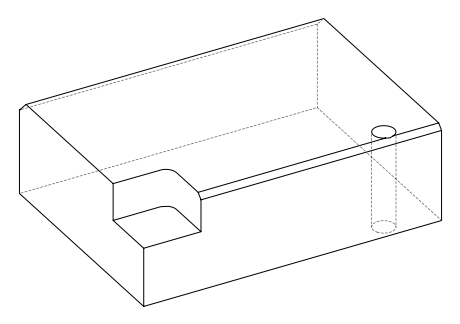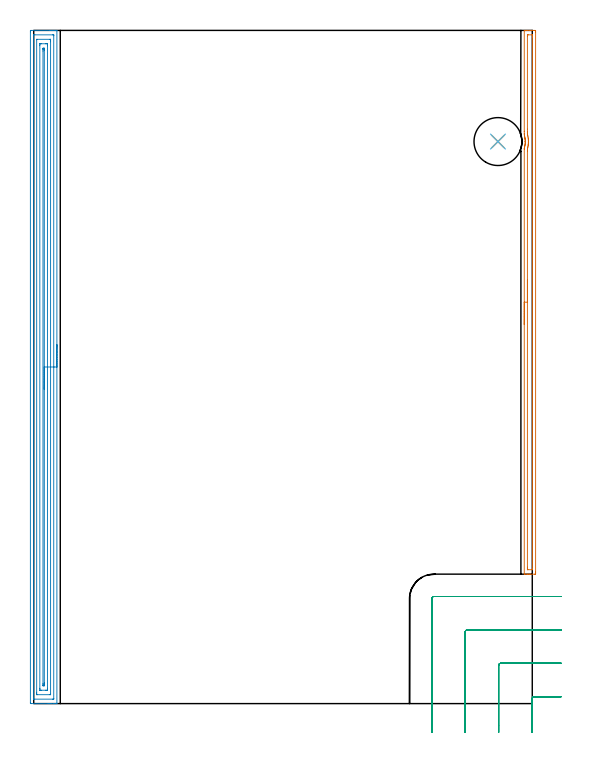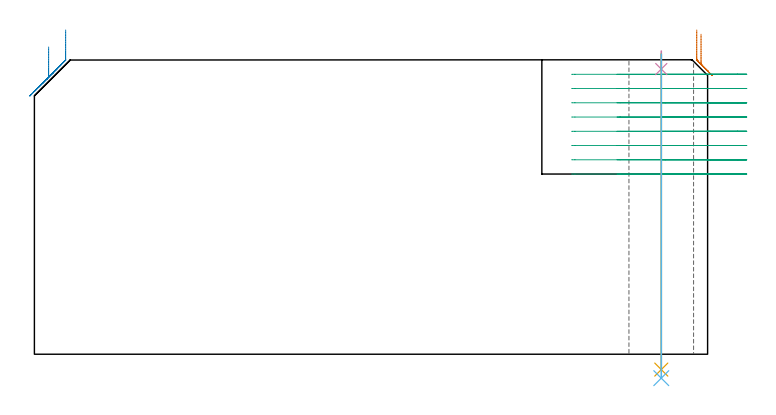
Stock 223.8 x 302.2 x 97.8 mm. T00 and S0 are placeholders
(PLAN: 6 operations, 4 tool changes, 22.8 min)
(1 AREA_MILL | FG_CHAMFER_SURFACE | UGT0205_001 | 4.09 min | 3222 mm3)
(2 AREA_MILL_1 | FG_CHAMFER_SURFACE_1 | UGT0205_001 | 12.28 min | 21398 mm3)
(3 MILL_CORNER_NOTCH_RECTANGULAR | CORNER_NOTCH_RECTANGULAR | UGT0201_094 | Follow Part, ap 5, ae 75% | 5.48 min | 120314 mm3)
(4 SPOT_DRILL | STEP1HOLE | NXT0321_9005560120000 | 0.05 min | 78 mm3)
(5 DRILL_THROUGH_HOLE_INTO_CENTER | STEP1HOLE | UGT0301_515 | 0.42 min | 10965 mm3)
(6 DRILL_TO_ENLARGE_THROUGH_HOLE | STEP1HOLE | UGT0301_052 | 0.43 min | 24429 mm3)
(TOOL UGT0205_001 | Chamfer Mill 20 x 3 x 45 deg. | D20 FL50 Z2)
(TOOL UGT0201_094 | End mill 20 mm | D20 FL38 Z4)
(TOOL NXT0321_9005560120000 | NC Spot Drill, 120deg, 12mm, HSS, Uncoated | D12 PA120 FL30 Z2)
(TOOL UGT0301_515 | Carbide Drill 12.0 mm | D12 PA118 FL101 Z2)
(TOOL UGT0301_052 | Twist Drill 21.5 mm | D21.5 PA118 FL150 Z2)
(OP 1 AREA_MILL)
G17 G21 G94 G90
T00 M6
G54
G17 G0 G90 X220.202 Y170.19 S1061 M3
G43 Z107.8 H0
Z107.798
G94 G1 Y170.228 Z106.926 F250.
Y170.342 Z106.061
Y170.53 Z105.21
Y170.793 Z104.378
Y171.127 Z103.572
Y171.529 Z102.798
Y171.998 Z102.062
Y172.529 Z101.37
Y173.119 Z100.727
Y173.762 Z100.137
Y174.454 Z99.606
Y175.19 Z99.138
Y175.963 Z98.735
Y176.769 Z98.401
Y177.601 Z98.138
Y178.453 Z97.95
Y179.318 Z97.836
Y180.19 Z97.798
X220.204 Y248.926 Z97.796
X220.205 Y249.203 Z97.791
X220.211 Y249.257 Z97.784
X220.334 Y249.746 Z97.663
X220.345 Y249.798 Z97.652
X220.433 Y250.192 Z97.565
X220.498 Y250.555 Z97.499
X220.513 Y250.638 Z97.484
X220.573 Y251.084 Z97.424
X220.577 Y251.138 Z97.418
X220.615 Y251.531 Z97.383
X220.638 Y251.977 Z97.359
X220.64 Y252.168 Z97.357
Y252.25 Z97.354
Y252.274 Z97.353
X220.641 Y252.354 Z97.354
X220.642 Y252.423
X220.639 Y252.519 Z97.358
Y252.531 Z97.359
X220.629 Y252.869 Z97.37
X220.594 Y253.315 Z97.401
X220.587 Y253.37 Z97.407
X220.579 Y253.447 Z97.417
X220.564 Y253.585 Z97.434
X220.544 Y253.762 Z97.455
X220.473 Y254.208 Z97.526
X220.462 Y254.263 Z97.537
X220.383 Y254.655 Z97.616
X220.331 Y254.87 Z97.668
X220.263 Y255.156 Z97.735
X220.215 Y255.351 Z97.777
X220.207 Y255.972 Z97.793
X220.2 Y256.884 Z97.8
Y256.941
Y302.035
X220.202 Y302.19 Z97.789
X220.332 Y302.197 Z97.661
X220.469 Y302.2 Z97.531
X220.788 Z97.211
X221.437 Z96.557
X222.637 Z95.36
X223.188 Z94.806
X224.662 Z93.333
X224.938 Y302.196 Z93.058
X225.292 Y302.19 Z92.704
X225.296 Y301.953 Z92.702
X225.299 Y301.588 Z92.701
X225.3 Y301.218 Z92.7
Y59.235
X225.299 Y58.712 Z92.701
X225.296 Y58.347 Z92.702
X225.292 Y58.11 Z92.704
X224.938 Y58.1 Z93.058
X223.188 Z94.806
X222.637 Z95.36
X222.312 Z95.683
X221.762 Z96.234
X221.437 Z96.557
X220.468 Z97.531
X220.332 Y58.103 Z97.661
X220.202 Y58.11 Z97.788
X220.2 Y58.266 Z97.8
X220.202 Y180.19 Z97.798
X221.617 Z96.383
X221.618 Y247.828 Z96.382
X221.619 Y248.012 Z96.381
X221.625 Y248.714 Z96.375
X221.632 Y248.905 Z96.368
X221.751 Y249.478 Z96.249
X221.815 Y249.798 Z96.185
X221.891 Y250.228 Z96.109
X221.955 Y250.691 Z96.045
X221.976 Y250.863 Z96.024
X221.991 Y251.02 Z96.009
X222.033 Y251.584 Z95.967
X222.047 Y251.785 Z95.953
X222.048 Y251.812 Z95.952
X222.049 Y251.853 Z95.951
X222.051 Y252.477 Z95.949
X222.042 Y252.753 Z95.958
X222.007 Y253.37 Z95.993
X221.977 Y253.713 Z96.023
X221.907 Y254.263 Z96.093
X221.826 Y254.759 Z96.174
X221.747 Y255.156 Z96.253
X221.68 Y255.48 Z96.32
X221.639 Y255.679 Z96.361
X221.629 Y255.853 Z96.371
X221.624 Y256.049 Z96.376
X221.616 Y256.759 Z96.384
X221.614 Y257.835 Z96.386
X221.615 Y299.621 Z96.385
X221.616 Y299.802 Z96.384
X221.621 Y300.157 Z96.379
X221.625 Y300.19 Z96.375
X221.689 Y300.194 Z96.311
X221.793 Y300.198 Z96.207
X221.923 Y300.2 Z96.077
X223.674 Y300.199 Z94.326
X223.83 Y300.194 Z94.17
X223.859 Y300.19 Z94.141
X223.879 Y300.184 Z94.121
X223.88 Y300.15 Z94.12
X223.884 Y299.984 Z94.116
X223.885 Y299.802 Z94.115
X223.886 Y299.09 Z94.114
X223.885 Y60.679 Z94.115
X223.884 Y60.498 Z94.116
X223.879 Y60.143 Z94.121
X223.875 Y60.11 Z94.125
X223.811 Y60.106 Z94.189
X223.707 Y60.102 Z94.293
X223.577 Y60.1 Z94.423
X221.826 Y60.101 Z96.174
X221.67 Y60.106 Z96.33
X221.641 Y60.11 Z96.359
X221.621 Y60.116 Z96.379
X221.62 Y60.15 Z96.38
X221.616 Y60.316 Z96.384
X221.615 Y60.498 Z96.385
X221.614 Y61.21 Z96.386
X221.617 Y180.19 Z96.383
Y181.061 Z96.422
Y181.926 Z96.535
Y182.778 Z96.724
Y183.61 Z96.986
Y184.416 Z97.32
Y185.19 Z97.723
Y185.925 Z98.192
Y186.618 Z98.723
Y187.261 Z99.312
Y187.85 Z99.955
Y188.381 Z100.648
Y188.85 Z101.383
Y189.253 Z102.157
Y189.587 Z102.963
Y189.849 Z103.795
Y190.038 Z104.647
Y190.152 Z105.512
Y190.19 Z106.383
G0 Z107.8
M5
M2
(OP 2 AREA_MILL_1)
G17 G21 G94 G90
T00 M6
G54
G17 G0 G90 X10.4 Y161.1 S1061 M3
G43 Z107.8 H0
G94 G1 Y161.062 Z106.928 F250.
Y160.948 Z106.063
Y160.759 Z105.212
Y160.497 Z104.38
Y160.163 Z103.574
Y159.76 Z102.8
Y159.291 Z102.064
Y158.76 Z101.372
Y158.171 Z100.729
Y157.528 Z100.139
Y156.836 Z99.608
Y156.1 Z99.14
Y155.326 Z98.737
Y154.52 Z98.403
Y153.688 Z98.141
Y152.836 Z97.952
Y151.972 Z97.838
Y151.1 Z97.8
Y0.168
X10.397 Y0.01 Z97.788
X10.345 Y0.007 Z97.737
X9.95 Y0. Z97.35
X9.58 Z96.98
X8.91 Z96.305
X7.683 Z95.079
X7.126 Z94.52
X6.512 Z93.908
X-1.181 Z86.217
X-1.492 Y0.01 Z85.906
X-1.499 Y0.32 Z85.899
Y0.336
X-1.5 Y301.586 Z85.9
X-1.497 Y301.883 Z85.902
X-1.492 Y302.19 Z85.906
X-1.18 Y302.2 Z86.217
X7.126 Z94.52
X7.683 Z95.079
X8.018 Z95.414
X8.575 Z95.971
X8.91 Z96.305
X9.58 Z96.98
X9.95 Z97.35
X10.345 Y302.193 Z97.737
X10.397 Y302.19 Z97.788
X10.4 Y302.032 Z97.8
Y151.1
X8.986 Z96.386
Y2.325
X8.985 Y2.248 Z96.385
X8.981 Y2.096 Z96.381
X8.978 Y2.009 Z96.378
X8.959 Y2.006 Z96.359
X8.91 Y2.003 Z96.31
X8.418 Y2. Z95.818
X0.39 Z87.79
X-0.01 Y2.003 Z87.39
X-0.066 Y2.006 Z87.334
X-0.077 Y2.009 Z87.323
X-0.081 Y2.071 Z87.319
X-0.084 Y2.172 Z87.316
X-0.086 Y2.477 Z87.314
Y299.876
X-0.085 Y299.952 Z87.315
X-0.081 Y300.104 Z87.319
X-0.078 Y300.191 Z87.322
X-0.059 Y300.194 Z87.341
X-0.01 Y300.197 Z87.39
X0.482 Y300.2 Z87.882
X8.51 Z95.91
X8.91 Y300.197 Z96.31
X8.966 Y300.194 Z96.366
X8.977 Y300.191 Z96.377
X8.981 Y300.129 Z96.381
X8.984 Y300.028 Z96.384
X8.985 Y299.876 Z96.385
X8.986 Y299.799 Z96.386
Y151.1
X7.572 Z94.972
X7.571 Y4.187 Z94.971
X7.57 Y4.075 Z94.97
X7.567 Y4.021 Z94.967
X7.566 Y4.014 Z94.966
X7.551 Y4.01 Z94.951
X7.499 Y4.005 Z94.899
X7.312 Y4. Z94.712
X1.588 Z88.988
X1.463 Y4.002 Z88.863
X1.364 Y4.007 Z88.764
X1.337 Y4.01 Z88.737
X1.334 Y4.015 Z88.734
X1.332 Y4.038 Z88.732
X1.33 Y4.187 Z88.73
X1.329 Y4.633 Z88.729
X1.328 Y5.08 Z88.728
X1.329 Y298.013 Z88.729
X1.33 Y298.125 Z88.73
X1.333 Y298.179 Z88.733
X1.334 Y298.186 Z88.734
X1.349 Y298.19 Z88.749
X1.401 Y298.195 Z88.801
X1.588 Y298.2 Z88.988
X7.312 Z94.712
X7.437 Y298.198 Z94.837
X7.536 Y298.193 Z94.936
X7.564 Y298.19 Z94.964
X7.566 Y298.185 Z94.966
X7.568 Y298.162 Z94.968
X7.57 Y298.013 Z94.97
X7.571 Y297.567 Z94.971
Y297.12
Y151.1
X6.157 Z93.557
Y6.866
X6.151 Y6.056 Z93.551
X6.146 Y6.01 Z93.546
X6.098 Y6.006 Z93.498
X5.991 Y6.002 Z93.391
X5.774 Y6. Z93.174
X5.342 Z92.742
X3.558 Z90.958
X3.114 Z90.514
X2.905 Y6.002 Z90.305
X2.801 Y6.005 Z90.201
X2.754 Y6.01 Z90.154
X2.75 Y6.043 Z90.15
X2.743 Y6.789 Z90.143
Y6.866
Y295.334
X2.749 Y296.144 Z90.149
X2.753 Y296.19 Z90.153
X2.802 Y296.194 Z90.202
X2.909 Y296.198 Z90.309
X3.126 Y296.2 Z90.526
X3.558 Z90.958
X5.342 Z92.742
X5.786 Z93.186
X5.995 Y296.198 Z93.395
X6.099 Y296.195 Z93.499
X6.146 Y296.19 Z93.546
X6.15 Y296.157 Z93.55
X6.157 Y295.411 Z93.557
Y295.334
Y151.1
X4.743 Z92.143
Y9.252
X4.742 Y8.652 Z92.142
X4.74 Y8.361 Z92.14
X4.736 Y8.066 Z92.136
X4.729 Y8.009 Z92.129
X4.694 Y8.006 Z92.094
X4.613 Y8.003 Z92.013
X4.45 Y8.002 Z91.85
X4.206 Y8.004 Z91.606
X4.169 Y8.01 Z91.569
X4.164 Y8.019 Z91.564
X4.161 Y8.048 Z91.561
X4.158 Y8.652 Z91.558
X4.157 Y8.946 Z91.557
Y292.948
X4.158 Y293.548 Z91.558
X4.16 Y293.839 Z91.56
X4.164 Y294.134 Z91.564
X4.171 Y294.191 Z91.571
X4.206 Y294.194 Z91.606
X4.287 Y294.197 Z91.687
X4.45 Y294.198 Z91.85
X4.694 Y294.196 Z92.094
X4.731 Y294.19 Z92.131
X4.736 Y294.181 Z92.136
X4.739 Y294.152 Z92.139
X4.742 Y293.548 Z92.142
X4.743 Y293.254 Z92.143
Y151.1
Y150.228 Z92.181
Y149.363 Z92.295
Y148.512 Z92.484
Y147.68 Z92.746
Y146.874 Z93.08
Y146.1 Z93.483
Y145.364 Z93.952
Y144.672 Z94.483
Y144.029 Z95.072
Y143.44 Z95.715
Y142.908 Z96.407
Y142.44 Z97.143
Y142.037 Z97.917
Y141.703 Z98.723
Y141.441 Z99.555
Y141.252 Z100.407
Y141.138 Z101.271
Y141.1 Z102.143
G0 Z107.8
M5
M2
(OP 3 MILL_CORNER_NOTCH_RECTANGULAR)
G17 G21 G94 G90
T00 M6
G54
G17 G0 G90 X236.8 Y3.1 S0 M3
G43 Z107.8 H0
Z93.062
G94 G1 X233.8 F250.
X224.695 F500.
G3 X223.7 Y2.105 R1.
G1 Y-10.
Y-13. F250.
G0 Z107.8
X236.8 Y18.1
Z93.062
G1 X233.8
X209.696 F500.
G3 X208.7 Y17.104 R1.
G1 Y-10.
Y-13. F250.
G0 Z107.8
X236.8 Y33.1
Z93.062
G1 X233.8
X194.696 F500.
G3 X193.7 Y32.104 R1.
G1 Y-10.
Y-13. F250.
G0 Z107.8
X236.8 Y48.1
Z93.062
G1 X233.8
X179.696 F500.
G3 X178.7 Y47.104 R1.
G1 Y-10.
Y-13. F250.
G0 Z107.8
X236.8 Y3.1
Z88.325
G1 X233.8
X224.695 F500.
G3 X223.7 Y2.105 R1.
G1 Y-10.
Y-13. F250.
G0 Z107.8
X236.8 Y18.1
Z88.325
G1 X233.8
X209.696 F500.
G3 X208.7 Y17.104 R1.
G1 Y-10.
Y-13. F250.
G0 Z107.8
X236.8 Y33.1
Z88.325
G1 X233.8
X194.696 F500.
G3 X193.7 Y32.104 R1.
G1 Y-10.
Y-13. F250.
G0 Z107.8
X236.8 Y48.1
Z88.325
G1 X233.8
X179.696 F500.
G3 X178.7 Y47.104 R1.
G1 Y-10.
Y-13. F250.
G0 Z107.8
X236.8 Y3.1
Z83.587
G1 X233.8
X224.695 F500.
G3 X223.7 Y2.105 R1.
G1 Y-10.
Y-13. F250.
G0 Z107.8
X236.8 Y18.1
Z83.587
G1 X233.8
X209.696 F500.
G3 X208.7 Y17.104 R1.
G1 Y-10.
Y-13. F250.
G0 Z107.8
X236.8 Y33.1
Z83.587
G1 X233.8
X194.696 F500.
G3 X193.7 Y32.104 R1.
G1 Y-10.
Y-13. F250.
G0 Z107.8
X236.8 Y48.1
Z83.587
G1 X233.8
X179.696 F500.
G3 X178.7 Y47.104 R1.
G1 Y-10.
Y-13. F250.
G0 Z107.8
X236.8 Y3.1
Z78.85
G1 X233.8
X224.695 F500.
G3 X223.7 Y2.105 R1.
G1 Y-10.
Y-13. F250.
G0 Z107.8
X236.8 Y18.1
Z78.85
G1 X233.8
X209.696 F500.
G3 X208.7 Y17.104 R1.
G1 Y-10.
Y-13. F250.
G0 Z107.8
X236.8 Y33.1
Z78.85
G1 X233.8
X194.696 F500.
G3 X193.7 Y32.104 R1.
G1 Y-10.
Y-13. F250.
G0 Z107.8
X236.8 Y48.1
Z78.85
G1 X233.8
X179.696 F500.
G3 X178.7 Y47.104 R1.
G1 Y-10.
Y-13. F250.
G0 Z107.8
X236.8 Y3.1
Z74.112
G1 X233.8
X224.695 F500.
G3 X223.7 Y2.105 R1.
G1 Y-10.
Y-13. F250.
G0 Z107.8
X236.8 Y18.1
Z74.112
G1 X233.8
X209.696 F500.
G3 X208.7 Y17.104 R1.
G1 Y-10.
Y-13. F250.
G0 Z107.8
X236.8 Y33.1
Z74.112
G1 X233.8
X194.696 F500.
G3 X193.7 Y32.104 R1.
G1 Y-10.
Y-13. F250.
G0 Z107.8
X236.8 Y48.1
Z74.112
G1 X233.8
X179.696 F500.
G3 X178.7 Y47.104 R1.
G1 Y-10.
Y-13. F250.
G0 Z107.8
X236.8 Y3.1
Z69.375
G1 X233.8
X224.695 F500.
G3 X223.7 Y2.105 R1.
G1 Y-10.
Y-13. F250.
G0 Z107.8
X236.8 Y18.1
Z69.375
G1 X233.8
X209.696 F500.
G3 X208.7 Y17.104 R1.
G1 Y-10.
Y-13. F250.
G0 Z107.8
X236.8 Y33.1
Z69.375
G1 X233.8
X194.696 F500.
G3 X193.7 Y32.104 R1.
G1 Y-10.
Y-13. F250.
G0 Z107.8
X236.8 Y48.1
Z69.375
G1 X233.8
X179.696 F500.
G3 X178.7 Y47.104 R1.
G1 Y-10.
Y-13. F250.
G0 Z107.8
X236.8 Y3.1
Z64.637
G1 X233.8
X224.695 F500.
G3 X223.7 Y2.105 R1.
G1 Y-10.
Y-13. F250.
G0 Z107.8
X236.8 Y18.1
Z64.637
G1 X233.8
X209.696 F500.
G3 X208.7 Y17.104 R1.
G1 Y-10.
Y-13. F250.
G0 Z107.8
X236.8 Y33.1
Z64.637
G1 X233.8
X194.696 F500.
G3 X193.7 Y32.104 R1.
G1 Y-10.
Y-13. F250.
G0 Z107.8
X236.8 Y48.1
Z64.637
G1 X233.8
X179.696 F500.
G3 X178.7 Y47.104 R1.
G1 Y-10.
Y-13. F250.
G0 Z107.8
X236.8 Y3.1
Z59.9
G1 X233.8
X224.695 F500.
G3 X223.7 Y2.105 R1.
G1 Y-10.
Y-13. F250.
G0 Z107.8
X236.8 Y18.1
Z59.9
G1 X233.8
X209.696 F500.
G3 X208.7 Y17.104 R1.
G1 Y-10.
Y-13. F250.
G0 Z107.8
X236.8 Y33.1
Z59.9
G1 X233.8
X194.696 F500.
G3 X193.7 Y32.104 R1.
G1 Y-10.
Y-13. F250.
G0 Z107.8
X236.8 Y48.1
Z59.9
G1 X233.8
X179.696 F500.
G3 X178.7 Y47.104 R1.
G1 Y-10.
Y-13. F250.
G0 Z107.8
M5
M2
(OP 4 SPOT_DRILL)
G17 G21 G94 G90
T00 M6
G54
G17 G0 G90 X208.4 Y252.3 S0 M3
G43 Z107.8 H0
G94 G81 G98 Z94.8 F250. R100.8
G80
M5
M2
(OP 5 DRILL_THROUGH_HOLE_INTO_CENTER)
G17 G21 G94 G90
T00 M6
G54
G17 G0 G90 X208.4 Y252.3 S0 M3
G43 Z107.8 H0
G94 G73 G98 Z-5.105 F250. Q11.434 R99.8
G80
M5
M2
(OP 6 DRILL_TO_ENLARGE_THROUGH_HOLE)
G17 G21 G94 G90
T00 M6
G54
G17 G0 G90 X208.4 Y252.3 S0 M3
G43 Z107.8 H0
G94 G73 G98 Z-7.959 F250. Q21.152 R99.8
G80
M5
M2
